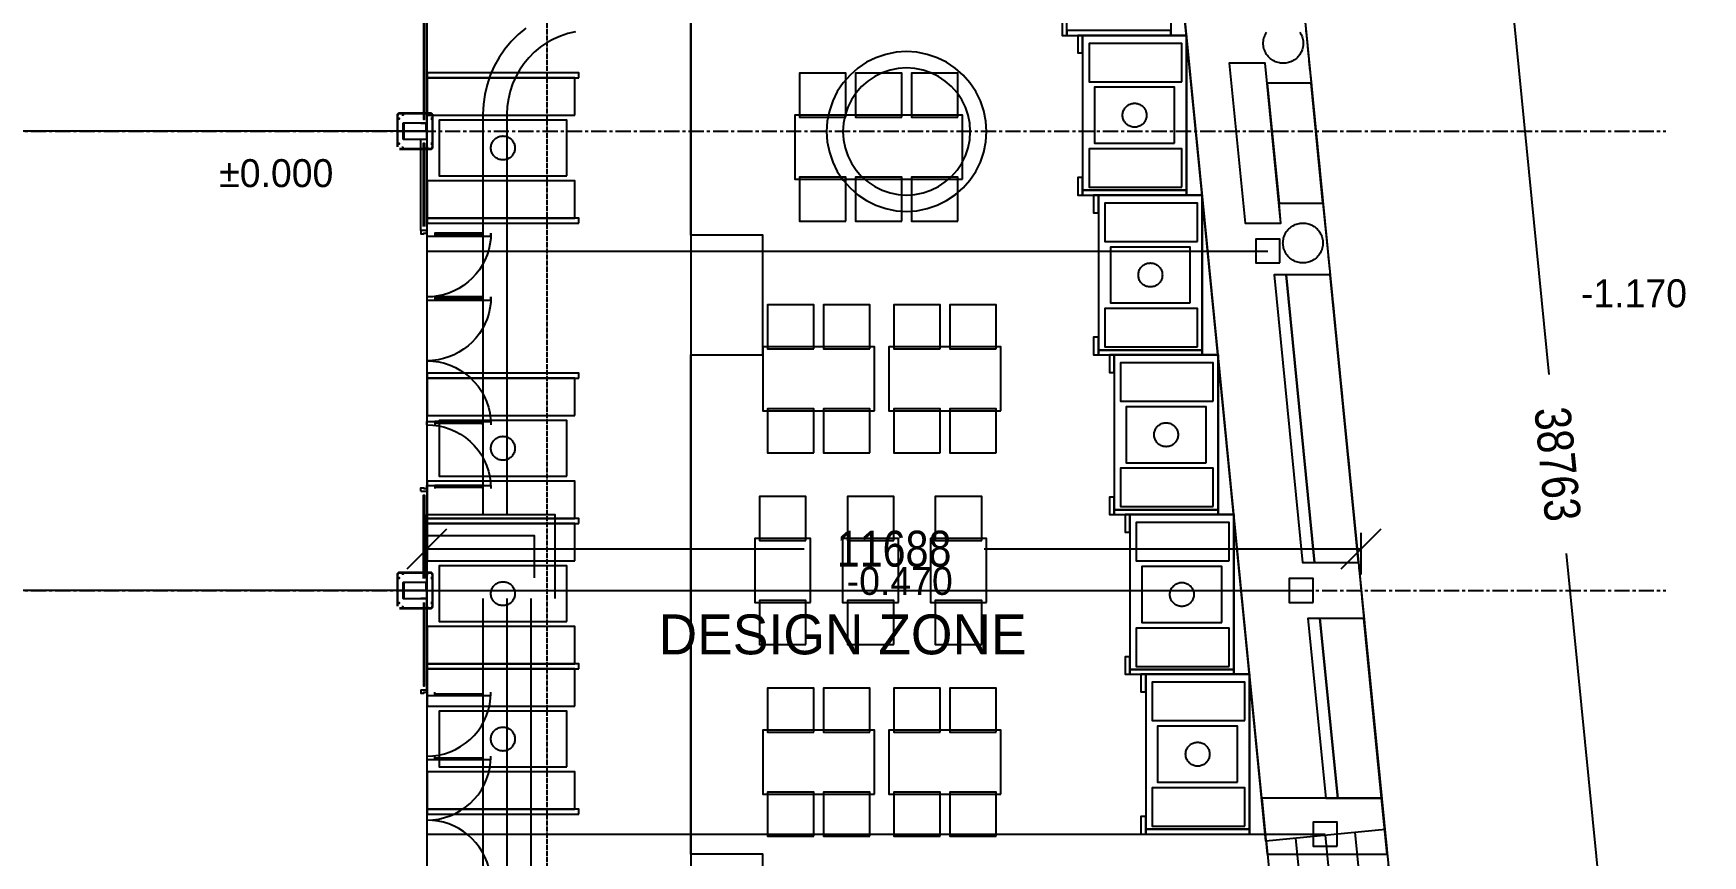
# Model space of a CAD drawing. Header units: millimetres. Extents: x -74219 to 26724, y -11313 to 45223.
# Drawn here: x -4925 to 15960, y 18030 to 28325 of the extents above; entities that cross this region are included whole.
import ezdxf
from ezdxf.enums import TextEntityAlignment as Align

# ---------------------------------------------------------------- set-up
doc = ezdxf.new("R2010")
doc.units = ezdxf.units.MM
for name, pattern in [('CENTER', [5.08, 3.175, -0.635, 0.635, -0.635]), ('DASHDOT', [3.556, 2.54, -0.508, 0, -0.508]), ('DASHED', [1.524, 1.27, -0.254])]:
    doc.linetypes.add(name, pattern=pattern)
for name, color, linetype in [('SMK-ABOVE', 5, 'DASHED'), ('SMK-BLDG', 7, 'CONTINUOUS'), ('SMK-DIMS', 7, 'CONTINUOUS'), ('SMK-DOOR', 7, 'CONTINUOUS'), ('SMK-EXIST', 30, 'CONTINUOUS'), ('SMK-GLAZ', 5, 'CONTINUOUS'), ('SMK-GRID', 8, 'CENTER'), ('SMK-LEVEL', 7, 'CONTINUOUS'), ('SMK-LOT', 1, 'DASHDOT'), ('SMK-R12-FURN', 7, 'Continuous'), ('SMK-R12-PLANT', 3, 'Continuous'), ('SMK-R12-ROOF', 34, 'Continuous'), ('SMK-R12-STEPS', 8, 'Continuous'), ('SMK-R12-STREET', 6, 'Continuous'), ('SMK-STEPS', 30, 'CONTINUOUS'), ('SMK-TEXT', 7, 'CONTINUOUS'), ('SMK-ZONE', 3, 'CONTINUOUS')]:
    doc.layers.add(name, color=color, linetype=linetype)
doc.styles.add('OpenSansCondensed-Light', font='OpenSansCondensed-Light.ttf')
doc.dimstyles.new('SMK200', dxfattribs={"dimtxt": 450, "dimasz": 300, "dimexe": 200, "dimexo": 200, "dimgap": 100, "dimtad": 1, "dimdec": 0, "dimtsz": 250, "dimcen": 2.5, "dimazin": 3, "dimtfac": 1, "dimtmove": 0, "dimatfit": 3})

# ---------------------------------------------------------------- blocks, each defined once
blk = doc.blocks.new('_OBLIQUE')
at = {"color": 0, "linetype": 'BYBLOCK'}
blk.add_line((-0.5, -0.5), (0.5, 0.5), dxfattribs=at)
blk = doc.blocks.new('*D4')
for p, q in [((-200, 21350), (-10800, 21350)), ((-10600, 19375), (-10600, 21350)), ((-10600, 15600), (-10600, 17575)), ((-200, 15600), (-10800, 15600))]:
    blk.add_line(p, q)
at = {"layer": 'Defpoints'}
for p in [(0, 21350), (-10600, 15600), (0, 15600)]:
    blk.add_point(p, dxfattribs=at)
at = {"layer": 'SMK-DIMS', "xscale": 500, "yscale": 500, "rotation": 90}
for p in [(-10600, 21350), (-10600, 15600)]:
    blk.add_blockref('_OBLIQUE', p, dxfattribs=at)
at = {"layer": 'SMK-DIMS', "insert": (-10600, 18475), "char_height": 450, "attachment_point": 5, "rotation": 90, "style": 'OpenSansCondensed-Light'}
blk.add_mtext('5750', dxfattribs=at)
blk = doc.blocks.new('*D5')
for p, q in [((-200, 27100), (-10800, 27100)), ((-10600, 25125), (-10600, 27100)), ((-10600, 21350), (-10600, 23325)), ((-200, 21350), (-10800, 21350))]:
    blk.add_line(p, q)
at = {"layer": 'Defpoints'}
for p in [(0, 27100), (-10600, 21350), (0, 21350)]:
    blk.add_point(p, dxfattribs=at)
at = {"layer": 'SMK-DIMS', "xscale": 500, "yscale": 500, "rotation": 90}
for p in [(-10600, 27100), (-10600, 21350)]:
    blk.add_blockref('_OBLIQUE', p, dxfattribs=at)
at = {"layer": 'SMK-DIMS', "insert": (-10600, 24225), "char_height": 450, "attachment_point": 5, "rotation": 90, "style": 'OpenSansCondensed-Light'}
blk.add_mtext('5750', dxfattribs=at)
blk = doc.blocks.new('*D6')
for p, q in [((-200, 32100), (-10800, 32100)), ((-10600, 30500), (-10600, 32100)), ((-10600, 27100), (-10600, 28700)), ((-200, 27100), (-10800, 27100))]:
    blk.add_line(p, q)
at = {"layer": 'Defpoints'}
for p in [(0, 32100), (-10600, 27100), (0, 27100)]:
    blk.add_point(p, dxfattribs=at)
at = {"layer": 'SMK-DIMS', "xscale": 500, "yscale": 500, "rotation": 90}
for p in [(-10600, 32100), (-10600, 27100)]:
    blk.add_blockref('_OBLIQUE', p, dxfattribs=at)
at = {"layer": 'SMK-DIMS', "insert": (-10600, 29600), "char_height": 450, "attachment_point": 5, "rotation": 90, "style": 'OpenSansCondensed-Light'}
blk.add_mtext('5000', dxfattribs=at)
blk = doc.blocks.new('*D9')
for p, q in [((-200, 42340.2), (-12100, 42340.2)), ((-11900, 22295.1), (-11900, 42340.2)), ((-11900, 0), (-11900, 20045.1)), ((-200, 0), (-12100, 0))]:
    blk.add_line(p, q)
at = {"layer": 'Defpoints'}
for p in [(0, 42340.2), (-11900, 0), (0, 0)]:
    blk.add_point(p, dxfattribs=at)
at = {"layer": 'SMK-DIMS', "xscale": 500, "yscale": 500, "rotation": 90}
for p in [(-11900, 42340.2), (-11900, 0)]:
    blk.add_blockref('_OBLIQUE', p, dxfattribs=at)
at = {"layer": 'SMK-DIMS', "insert": (-11900, 21170.1), "char_height": 450, "attachment_point": 5, "rotation": 90, "style": 'OpenSansCondensed-Light'}
blk.add_mtext('42340', dxfattribs=at)
blk = doc.blocks.new('*D11')
for p, q in [((0, 21550), (0, 22070)), ((11688, 21550), (11688, 22070)), ((0, 21870), (4719, 21870)), ((6969, 21870), (11688, 21870))]:
    blk.add_line(p, q)
at = {"layer": 'Defpoints'}
for p in [(0, 21870), (0, 21350), (11688, 21350)]:
    blk.add_point(p, dxfattribs=at)
at = {"layer": 'SMK-DIMS', "xscale": 500, "yscale": 500}
for p in [(0, 21870), (11688, 21870)]:
    blk.add_blockref('_OBLIQUE', p, dxfattribs=at)
at = {"layer": 'SMK-DIMS', "insert": (5844, 21870), "char_height": 450, "attachment_point": 5, "style": 'OpenSansCondensed-Light'}
blk.add_mtext('11688', dxfattribs=at)
blk = doc.blocks.new('*D14')
for p, q in [((9855, 41985), (12443, 42240)), ((12244, 42220), (14035, 24052)), ((14255, 21813), (16046, 3644)), ((13658, 3409), (16245, 3664))]:
    blk.add_line(p, q)
at = {"layer": 'Defpoints'}
for p in [(12244, 42220), (9656, 41965), (13459, 3389)]:
    blk.add_point(p, dxfattribs=at)
at = {"layer": 'SMK-DIMS', "xscale": 500, "yscale": 500, "rotation": -84.37057896927848}
for p in [(12244, 42220), (16046, 3644)]:
    blk.add_blockref('_OBLIQUE', p, dxfattribs=at)
at = {"layer": 'SMK-DIMS', "insert": (14145, 22932), "char_height": 450, "attachment_point": 5, "rotation": 275.6294, "style": 'OpenSansCondensed-Light'}
blk.add_mtext('38763', dxfattribs=at)

msp = doc.modelspace()

# ---------------------------------------------------------------- linework, layer by layer
at = {"layer": 'SMK-ABOVE', "ltscale": 50}
msp.add_lwpolyline([(1501.6, 5300.3), (1501.6, 30800.3), (1497, 30904.9), (1483.4, 31008.7), (1460.7, 31110.9), (1429.2, 31210.7), (1389.2, 31307.4), (1340.8, 31400.3), (1284.6, 31488.6), (1220.8, 31571.6), (1150.1, 31648.8), (1072.9, 31719.5), (989.9, 31783.3), (901.6, 31839.5), (808.7, 31887.9), (712, 31927.9), (612.2, 31959.4), (510, 31982.1), (406.2, 31995.7), (301.6, 32000.3), (-0.4, 32000.3)], dxfattribs=at)
at = {"layer": 'SMK-BLDG'}
for points in [[(-75.4, 27200), (-0.4, 27200), (-0.4, 32000), (-75.4, 32000)], [(-0.4, 32000), (-0.4, 4100)], [(-300.4, 26999.8), (-0.4, 26999.8), (-0.4, 27199.8), (-300.4, 27199.8)], [(-0.4, 25855), (-75.4, 25855), (-75.4, 26999.8), (-0.4, 26999.8)], [(-75.4, 22595), (-0.4, 22595), (-0.4, 21449.8), (-75.4, 21449.8)], [(-300.4, 21249.8), (-0.4, 21249.8), (-0.4, 21449.8), (-300.4, 21449.8)], [(-75.4, 20105), (-0.4, 20105), (-0.4, 21249.8), (-75.4, 21249.8)]]:
    msp.add_lwpolyline(points, dxfattribs=at)
at = {"layer": 'SMK-DOOR'}
for points in [[(-75.4, 25855), (-75.4, 25815), (-40.4, 25815), (-40.4, 25825), (-0.4, 25825), (-0.4, 25855)], [(-0.4, 25825), (-0.4, 25785), (799.6, 25785), (799.6, 25825)], [(799.6, 25825), (796.5, 25755.3), (787.4, 25686.1), (772.3, 25618), (751.3, 25551.4), (724.6, 25486.9), (692.4, 25425), (654.9, 25366.2), (612.4, 25310.8), (565.3, 25259.3), (513.8, 25212.2), (458.4, 25169.7), (399.6, 25132.2), (337.7, 25100), (273.2, 25073.3), (206.6, 25052.3), (138.5, 25037.2), (69.3, 25028.1), (-0.4, 25025)], [(699.6, 25785), (699.6, 25825), (99.6, 25825), (99.6, 25785)], [(99.6, 25805), (699.6, 25805)], [(-0.4, 25025), (-0.4, 24985), (799.6, 24985), (799.6, 25025)], [(799.6, 25025), (796.5, 24955.3), (787.4, 24886.1), (772.3, 24818), (751.3, 24751.4), (724.6, 24686.9), (692.4, 24625), (654.9, 24566.2), (612.4, 24510.8), (565.3, 24459.3), (513.8, 24412.2), (458.4, 24369.7), (399.6, 24332.2), (337.7, 24300), (273.2, 24273.3), (206.6, 24252.3), (138.5, 24237.2), (69.3, 24228.1), (-0.4, 24225)], [(699.6, 24985), (699.6, 25025), (99.6, 25025), (99.6, 24985)], [(99.6, 25005), (699.6, 25005)], [(-0.4, 24225), (73.4, 24221.6), (146.6, 24211.4), (218.5, 24194.5), (288.6, 24171), (356.2, 24141.2), (420.7, 24105.2), (481.7, 24063.4), (538.5, 24016.2), (590.8, 23964), (638, 23907.1), (679.8, 23846.2), (715.7, 23781.6), (745.6, 23714), (769, 23644), (786, 23572), (796.2, 23498.8), (799.6, 23425)], [(-0.4, 23425), (-0.4, 23465), (799.6, 23465), (799.6, 23425)], [(-0.4, 23425), (73.4, 23421.6), (146.6, 23411.4), (218.5, 23394.5), (288.6, 23371), (356.2, 23341.2), (420.7, 23305.2), (481.7, 23263.4), (538.5, 23216.2), (590.8, 23164), (638, 23107.1), (679.8, 23046.2), (715.7, 22981.6), (745.6, 22914), (769, 22844), (786, 22772), (796.2, 22698.8), (799.6, 22625)], [(699.6, 23425), (699.6, 23465), (99.6, 23465), (99.6, 23425)], [(99.6, 23445), (699.6, 23445)], [(-75.4, 22595), (-75.4, 22635), (-40.4, 22635), (-40.4, 22625), (-0.4, 22625), (-0.4, 22595)], [(-0.4, 22625), (-0.4, 22665), (799.6, 22665), (799.6, 22625)], [(699.6, 22625), (699.6, 22665), (99.6, 22665), (99.6, 22625)], [(99.6, 22645), (699.6, 22645)], [(-75.4, 20105), (-75.4, 20065), (-40.4, 20065), (-40.4, 20075), (-0.4, 20075), (-0.4, 20105)], [(-0.4, 20075), (-0.4, 20035), (799.6, 20035), (799.6, 20075)], [(-0.4, 19275), (73.4, 19278.4), (146.6, 19288.6), (218.5, 19305.6), (288.6, 19329), (356.2, 19358.9), (420.7, 19394.9), (481.7, 19436.6), (538.5, 19483.8), (590.8, 19536.1), (638, 19592.9), (679.8, 19653.9), (715.7, 19718.4), (745.6, 19786), (769, 19856.1), (786, 19928), (796.2, 20001.2), (799.6, 20075)], [(699.6, 20075), (699.6, 20035), (99.6, 20035), (99.6, 20075)], [(99.6, 20055), (699.6, 20055)], [(-0.4, 19275), (-0.4, 19235), (799.6, 19235), (799.6, 19275)], [(-0.4, 18475), (73.4, 18478.4), (146.6, 18488.6), (218.5, 18505.6), (288.6, 18529), (356.2, 18558.9), (420.7, 18594.9), (481.7, 18636.6), (538.5, 18683.8), (590.8, 18736.1), (638, 18792.9), (679.8, 18853.9), (715.7, 18918.4), (745.6, 18986), (769, 19056.1), (786, 19128), (796.2, 19201.2), (799.6, 19275)], [(699.6, 19275), (699.6, 19235), (99.6, 19235), (99.6, 19275)], [(99.6, 19255), (699.6, 19255)], [(799.6, 17675), (796.5, 17744.7), (787.4, 17813.9), (772.3, 17882.1), (751.3, 17948.6), (724.6, 18013.1), (692.4, 18075), (654.9, 18133.9), (612.4, 18189.3), (565.3, 18240.7), (513.8, 18287.9), (458.4, 18330.3), (399.6, 18367.8), (337.7, 18400.1), (273.2, 18426.8), (206.6, 18447.8), (138.5, 18462.9), (69.3, 18472), (-0.4, 18475)]]:
    msp.add_lwpolyline(points, dxfattribs=at)
at = {"layer": 'SMK-EXIST'}
for points in [[(11991.6, 18357.5), (10494.1, 18209.8), (8708.1, 36317.6), (8685, 36527.8), (10199.9, 36470.3)], [(1236, 28389.8), (1140.1, 28310.2), (1051.9, 28222), (972.3, 28126.1), (901.8, 28023.2), (841.1, 27914.3), (790.8, 27800.2), (751.1, 27682), (722.6, 27560.6), (705.3, 27437.1), (699.6, 27312.5), (699.6, 22299.8)], [(1856.7, 28344.6), (1762.2, 28322.4), (1670.3, 28291.6), (1581.6, 28252.4), (1496.8, 28205.2), (1416.8, 28150.4), (1342.2, 28088.5), (1273.6, 28019.9), (1211.7, 27945.3), (1156.9, 27865.3), (1109.7, 27780.5), (1070.5, 27691.8), (1039.7, 27599.9), (1017.5, 27505.5), (1004.1, 27409.4), (999.6, 27312.5), (999.6, 22299.8)], [(-0.4, 21249.8), (-0.4, 22299.8), (1599.6, 22299.8), (1599.6, 21249.8)], [(-0.4, 21509.8), (-0.4, 22039.8), (1339.6, 22039.8), (1339.6, 21509.8)]]:
    msp.add_lwpolyline(points, dxfattribs=at)
for points in [[(6999.8, 27096.4), (6991.3, 27226.9), (6965.8, 27355.2), (6923.7, 27479.1), (6865.9, 27596.4), (6793.2, 27705.2), (6706.9, 27803.5), (6608.6, 27889.7), (6499.8, 27962.4), (6382.5, 28020.3), (6258.7, 28062.3), (6130.4, 28087.8), (5999.8, 28096.4), (5869.3, 28087.8), (5741, 28062.3), (5617.2, 28020.3), (5499.8, 27962.4), (5391.1, 27889.7), (5292.7, 27803.5), (5206.5, 27705.2), (5133.8, 27596.4), (5076, 27479.1), (5033.9, 27355.2), (5008.4, 27226.9), (4999.8, 27096.4), (5008.4, 26965.9), (5033.9, 26837.6), (5076, 26713.7), (5133.8, 26596.4), (5206.5, 26487.6), (5292.7, 26389.3), (5391.1, 26303), (5499.8, 26230.4), (5617.2, 26172.5), (5741, 26130.5), (5869.3, 26105), (5999.8, 26096.4), (6130.4, 26105), (6258.7, 26130.5), (6382.5, 26172.5), (6499.8, 26230.4), (6608.6, 26303), (6706.9, 26389.3), (6793.2, 26487.6), (6865.9, 26596.4), (6923.7, 26713.7), (6965.8, 26837.6), (6991.3, 26965.9)], [(6796.6, 27096.4), (6789.8, 27200.4), (6769.5, 27302.6), (6736, 27401.3), (6689.9, 27494.8), (6632, 27581.4), (6563.2, 27659.8), (6484.9, 27728.5), (6398.2, 27786.4), (6304.7, 27832.5), (6206.1, 27866), (6103.8, 27886.4), (5999.8, 27893.2), (5895.8, 27886.4), (5793.6, 27866), (5694.9, 27832.5), (5601.4, 27786.4), (5514.8, 27728.5), (5436.4, 27659.8), (5367.7, 27581.4), (5309.8, 27494.8), (5263.7, 27401.3), (5230.2, 27302.6), (5209.9, 27200.4), (5203.1, 27096.4), (5209.9, 26992.4), (5230.2, 26890.2), (5263.7, 26791.5), (5309.8, 26698), (5367.7, 26611.3), (5436.4, 26533), (5514.8, 26464.3), (5601.4, 26406.4), (5694.9, 26360.3), (5793.6, 26326.8), (5895.8, 26306.4), (5999.8, 26299.6), (6103.8, 26306.4), (6206.1, 26326.8), (6304.7, 26360.3), (6398.2, 26406.4), (6484.9, 26464.3), (6563.2, 26533), (6632, 26611.3), (6689.9, 26698), (6736, 26791.5), (6769.5, 26890.2), (6789.8, 26992.4)]]:
    msp.add_lwpolyline(points, close=True, dxfattribs=at)
at = {"layer": 'SMK-GLAZ'}
for points in [[(-42.9, 28662.5), (-42.9, 27250), (-32.9, 27250), (-32.9, 28662.5)], [(-345.4, 26874.8), (44.6, 26874.8), (47.2, 26874.9), (49.8, 26875.3), (52.4, 26875.8), (54.8, 26876.6), (57.3, 26877.6), (59.6, 26878.8), (61.8, 26880.2), (63.9, 26881.8), (65.8, 26883.6), (67.6, 26885.5), (69.2, 26887.6), (70.6, 26889.8), (71.8, 26892.1), (72.8, 26894.5), (73.6, 26897), (74.1, 26899.6), (74.5, 26902.2), (74.6, 26904.8), (74.6, 27294.8), (74.5, 27297.4), (74.1, 27300), (73.6, 27302.6), (72.8, 27305.1), (71.8, 27307.5), (70.6, 27309.8), (69.2, 27312), (67.6, 27314.1), (65.8, 27316), (63.9, 27317.8), (61.8, 27319.4), (59.6, 27320.8), (57.3, 27322), (54.8, 27323), (52.4, 27323.8), (49.8, 27324.3), (47.2, 27324.7), (44.6, 27324.8), (-345.4, 27324.8), (-348, 27324.7), (-350.6, 27324.3), (-353.2, 27323.8), (-355.7, 27323), (-358.1, 27322), (-360.4, 27320.8), (-362.6, 27319.4), (-364.7, 27317.8), (-366.6, 27316), (-368.4, 27314.1), (-370, 27312), (-371.4, 27309.8), (-372.6, 27307.5), (-373.6, 27305.1), (-374.4, 27302.6), (-375, 27300), (-375.3, 27297.4), (-375.4, 27294.8), (-375.4, 26904.8)], [(-345.4, 26882.8), (44.6, 26882.8), (46.5, 26882.9), (48.4, 26883.1), (50.3, 26883.6), (52.1, 26884.1), (53.9, 26884.9), (55.6, 26885.8), (57.2, 26886.8), (58.7, 26888), (60.1, 26889.2), (61.4, 26890.7), (62.6, 26892.2), (63.6, 26893.8), (64.5, 26895.5), (65.3, 26897.3), (65.8, 26899.1), (66.3, 26901), (66.5, 26902.9), (66.6, 26904.8), (66.6, 27294.8), (66.5, 27296.7), (66.3, 27298.6), (65.8, 27300.5), (65.3, 27302.3), (64.5, 27304.1), (63.6, 27305.8), (62.6, 27307.4), (61.4, 27308.9), (60.1, 27310.4), (58.7, 27311.7), (57.2, 27312.8), (55.6, 27313.9), (53.9, 27314.7), (52.1, 27315.5), (50.3, 27316.1), (48.4, 27316.5), (46.5, 27316.7), (44.6, 27316.8), (-345.4, 27316.8), (-347.3, 27316.7), (-349.2, 27316.5), (-351.1, 27316.1), (-352.9, 27315.5), (-354.7, 27314.7), (-356.4, 27313.9), (-358, 27312.8), (-359.6, 27311.7), (-361, 27310.4), (-362.3, 27308.9), (-363.4, 27307.4), (-364.5, 27305.8), (-365.4, 27304.1), (-366.1, 27302.3), (-366.7, 27300.5), (-367.1, 27298.6), (-367.3, 27296.7), (-367.4, 27294.8), (-367.4, 26904.8)], [(-364.4, 27263.9), (-350.4, 27263.9), (-350.4, 27249.9), (-364.4, 27249.9)], [(-314.4, 27316.8), (-300.4, 27316.8), (-300.4, 27302.8), (-314.4, 27302.8)], [(-9.4, 27096.8), (-291.4, 27096.8), (-291.4, 26999.8), (-300.4, 26999.8), (-300.4, 27199.8), (-291.4, 27199.8), (-291.4, 27102.8), (-9.4, 27102.8), (-9.4, 27199.8), (-0.4, 27199.8), (-0.4, 26999.8), (-9.4, 26999.8)], [(-250.4, 27316.8), (-250.4, 27324.8)], [(-250.4, 27316.8), (-250.4, 27324.8)], [(-247.4, 27316.8), (-247.4, 27324.8)], [(-247.4, 27316.8), (-247.4, 27324.8)], [(-53.4, 27316.8), (-53.4, 27324.8)], [(-53.4, 27316.8), (-53.4, 27324.8)], [(-50.4, 27316.8), (-50.4, 27324.8)], [(-50.4, 27316.8), (-50.4, 27324.8)], [(13.6, 27316.8), (-0.4, 27316.8), (-0.4, 27302.8), (13.6, 27302.8)], [(49.6, 27263.9), (63.6, 27263.9), (63.6, 27249.9), (49.6, 27249.9)], [(66.6, 27199.8), (74.6, 27199.8)], [(66.6, 27196.8), (74.6, 27196.8)], [(-364.4, 26949.8), (-350.4, 26949.8), (-350.4, 26935.8), (-364.4, 26935.8)], [(-42.9, 25905), (-42.9, 26950), (-32.9, 26950), (-32.9, 25905)], [(49.6, 26949.8), (63.6, 26949.8), (63.6, 26935.8), (49.6, 26935.8)], [(66.6, 27002.8), (74.6, 27002.8)], [(66.6, 26999.8), (74.6, 26999.8)], [(-314.4, 26882.9), (-300.4, 26882.9), (-300.4, 26896.9), (-314.4, 26896.9)], [(-250.4, 26882.8), (-250.4, 26874.8)], [(-250.4, 26882.8), (-250.4, 26874.8)], [(-247.4, 26882.8), (-247.4, 26874.8)], [(-247.4, 26882.8), (-247.4, 26874.8)], [(-53.4, 26882.8), (-53.4, 26874.8)], [(-53.4, 26882.8), (-53.4, 26874.8)], [(-50.4, 26882.8), (-50.4, 26874.8)], [(-50.4, 26882.8), (-50.4, 26874.8)], [(13.6, 26882.9), (-0.4, 26882.9), (-0.4, 26896.9), (13.6, 26896.9)], [(-42.9, 21500), (-42.9, 22545), (-32.9, 22545), (-32.9, 21500)], [(-345.4, 21124.8), (44.6, 21124.8), (47.2, 21124.9), (49.8, 21125.3), (52.4, 21125.8), (54.8, 21126.6), (57.3, 21127.6), (59.6, 21128.8), (61.8, 21130.2), (63.9, 21131.8), (65.8, 21133.6), (67.6, 21135.5), (69.2, 21137.6), (70.6, 21139.8), (71.8, 21142.1), (72.8, 21144.5), (73.6, 21147), (74.1, 21149.6), (74.5, 21152.2), (74.6, 21154.8), (74.6, 21544.8), (74.5, 21547.4), (74.1, 21550), (73.6, 21552.6), (72.8, 21555.1), (71.8, 21557.5), (70.6, 21559.8), (69.2, 21562), (67.6, 21564.1), (65.8, 21566), (63.9, 21567.8), (61.8, 21569.4), (59.6, 21570.8), (57.3, 21572), (54.8, 21573), (52.4, 21573.8), (49.8, 21574.3), (47.2, 21574.7), (44.6, 21574.8), (-345.4, 21574.8), (-348, 21574.7), (-350.6, 21574.3), (-353.2, 21573.8), (-355.7, 21573), (-358.1, 21572), (-360.4, 21570.8), (-362.6, 21569.4), (-364.7, 21567.8), (-366.6, 21566), (-368.4, 21564.1), (-370, 21562), (-371.4, 21559.8), (-372.6, 21557.5), (-373.6, 21555.1), (-374.4, 21552.6), (-375, 21550), (-375.3, 21547.4), (-375.4, 21544.8), (-375.4, 21154.8)], [(-345.4, 21132.8), (44.6, 21132.8), (46.5, 21132.9), (48.4, 21133.1), (50.3, 21133.6), (52.1, 21134.1), (53.9, 21134.9), (55.6, 21135.8), (57.2, 21136.8), (58.7, 21138), (60.1, 21139.2), (61.4, 21140.7), (62.6, 21142.2), (63.6, 21143.8), (64.5, 21145.5), (65.3, 21147.3), (65.8, 21149.1), (66.3, 21151), (66.5, 21152.9), (66.6, 21154.8), (66.6, 21544.8), (66.5, 21546.7), (66.3, 21548.6), (65.8, 21550.5), (65.3, 21552.3), (64.5, 21554.1), (63.6, 21555.8), (62.6, 21557.4), (61.4, 21558.9), (60.1, 21560.4), (58.7, 21561.7), (57.2, 21562.8), (55.6, 21563.9), (53.9, 21564.7), (52.1, 21565.5), (50.3, 21566.1), (48.4, 21566.5), (46.5, 21566.7), (44.6, 21566.8), (-345.4, 21566.8), (-347.3, 21566.7), (-349.2, 21566.5), (-351.1, 21566.1), (-352.9, 21565.5), (-354.7, 21564.7), (-356.4, 21563.9), (-358, 21562.8), (-359.6, 21561.7), (-361, 21560.4), (-362.3, 21558.9), (-363.4, 21557.4), (-364.5, 21555.8), (-365.4, 21554.1), (-366.1, 21552.3), (-366.7, 21550.5), (-367.1, 21548.6), (-367.3, 21546.7), (-367.4, 21544.8), (-367.4, 21154.8)], [(-364.4, 21513.9), (-350.4, 21513.9), (-350.4, 21499.9), (-364.4, 21499.9)], [(-314.4, 21566.8), (-300.4, 21566.8), (-300.4, 21552.8), (-314.4, 21552.8)], [(-250.4, 21566.8), (-250.4, 21574.8)], [(-250.4, 21566.8), (-250.4, 21574.8)], [(-247.4, 21566.8), (-247.4, 21574.8)], [(-247.4, 21566.8), (-247.4, 21574.8)], [(-53.4, 21566.8), (-53.4, 21574.8)], [(-53.4, 21566.8), (-53.4, 21574.8)], [(-50.4, 21566.8), (-50.4, 21574.8)], [(-50.4, 21566.8), (-50.4, 21574.8)], [(13.6, 21566.8), (-0.4, 21566.8), (-0.4, 21552.8), (13.6, 21552.8)], [(49.6, 21513.9), (63.6, 21513.9), (63.6, 21499.9), (49.6, 21499.9)], [(-9.4, 21346.8), (-291.4, 21346.8), (-291.4, 21249.8), (-300.4, 21249.8), (-300.4, 21449.8), (-291.4, 21449.8), (-291.4, 21352.8), (-9.4, 21352.8), (-9.4, 21449.8), (-0.4, 21449.8), (-0.4, 21249.8), (-9.4, 21249.8)], [(66.6, 21449.8), (74.6, 21449.8)], [(66.6, 21446.8), (74.6, 21446.8)], [(-364.4, 21199.8), (-350.4, 21199.8), (-350.4, 21185.8), (-364.4, 21185.8)], [(-314.4, 21132.9), (-300.4, 21132.9), (-300.4, 21146.9), (-314.4, 21146.9)], [(-250.4, 21132.8), (-250.4, 21124.8)], [(-250.4, 21132.8), (-250.4, 21124.8)], [(-247.4, 21132.8), (-247.4, 21124.8)], [(-247.4, 21132.8), (-247.4, 21124.8)], [(-53.4, 21132.8), (-53.4, 21124.8)], [(-53.4, 21132.8), (-53.4, 21124.8)], [(-50.4, 21132.8), (-50.4, 21124.8)], [(-50.4, 21132.8), (-50.4, 21124.8)], [(-42.9, 21200), (-42.9, 20155), (-32.9, 20155), (-32.9, 21200)], [(13.6, 21132.9), (-0.4, 21132.9), (-0.4, 21146.9), (13.6, 21146.9)], [(49.6, 21199.8), (63.6, 21199.8), (63.6, 21185.8), (49.6, 21185.8)], [(66.6, 21252.8), (74.6, 21252.8)], [(66.6, 21249.8), (74.6, 21249.8)]]:
    msp.add_lwpolyline(points, dxfattribs=at)
at = {"layer": 'SMK-GRID', "ltscale": 60}
for p, q in [((0, -5600), (0, 44200)), ((-14100, 27100), (15500, 27100)), ((-14100, 21350), (15500, 21350))]:
    msp.add_line(p, q, dxfattribs=at)
at = {"layer": 'SMK-LOT', "ltscale": 50}
msp.add_lwpolyline([(-74219, 45222.9), (9656.2, 41965.1), (14057.3, -2684.6), (118.1, -6151.6), (-2408.5, -1837), (-5432.8, -1692.1), (-9138.8, -3360.4)], dxfattribs=at)
at = {"layer": 'SMK-R12-FURN'}
for points in [[(9306, 28300), (9503.2, 28300), (9306, 30300), (9306, 30300)], [(8006, 28300), (8006, 28520), (7946, 28520), (7946, 28300)], [(9306, 28300), (9306, 28360), (8006, 28360), (8006, 28300)], [(8203.2, 28080), (8203.2, 28300), (8143.2, 28300), (8143.2, 28080)], [(9503.2, 26360), (9503.2, 28300), (8203.2, 28300), (8203.2, 26360)], [(9443.2, 27720), (9443.2, 28200), (8283.2, 28200), (8283.2, 27720)], [(9503.2, 26300), (9700.3, 26300), (9503.2, 28300), (9503.2, 28300)], [(1900, 27770), (1900, 27830), (0, 27830), (0, 27770)], [(5240, 27275), (5240, 27825), (4660, 27825), (4660, 27275)], [(5940, 27275), (5940, 27825), (5360, 27825), (5360, 27275)], [(6640, 27275), (6640, 27825), (6060, 27825), (6060, 27275)], [(1850, 27300), (1850, 27770), (0, 27770), (0, 27300)], [(9353.2, 26950), (9353.2, 27650), (8353.2, 27650), (8353.2, 26950)], [(9003.2, 27300), (9002.7, 27288.2), (9001.3, 27276.5), (8999, 27265), (8995.8, 27253.6), (8991.7, 27242.6), (8986.8, 27231.9), (8981.1, 27221.6), (8974.5, 27211.8), (8967.2, 27202.6), (8959.2, 27193.9), (8950.6, 27185.9), (8941.3, 27178.6), (8931.5, 27172.1), (8921.3, 27166.3), (8910.6, 27161.4), (8899.5, 27157.3), (8888.2, 27154.1), (8876.6, 27151.8), (8864.9, 27150.5), (8853.2, 27150), (8841.4, 27150.5), (8829.7, 27151.8), (8818.1, 27154.1), (8806.8, 27157.3), (8795.8, 27161.4), (8785.1, 27166.3), (8774.8, 27172.1), (8765, 27178.6), (8755.7, 27185.9), (8747.1, 27193.9), (8739.1, 27202.6), (8731.8, 27211.8), (8725.3, 27221.6), (8719.5, 27231.9), (8714.6, 27242.6), (8710.5, 27253.6), (8707.3, 27265), (8705, 27276.5), (8703.6, 27288.2), (8703.2, 27300), (8703.6, 27311.8), (8705, 27323.5), (8707.3, 27335), (8710.5, 27346.4), (8714.6, 27357.4), (8719.5, 27368.1), (8725.3, 27378.4), (8731.8, 27388.2), (8739.1, 27397.4), (8747.1, 27406.1), (8755.7, 27414.1), (8765, 27421.4), (8774.8, 27427.9), (8785.1, 27433.7), (8795.8, 27438.6), (8806.8, 27442.7), (8818.1, 27445.9), (8829.7, 27448.2), (8841.4, 27449.5), (8853.2, 27450), (8864.9, 27449.5), (8876.6, 27448.2), (8888.2, 27445.9), (8899.5, 27442.7), (8910.6, 27438.6), (8921.3, 27433.7), (8931.5, 27427.9), (8941.3, 27421.4), (8950.6, 27414.1), (8959.2, 27406.1), (8967.2, 27397.4), (8974.5, 27388.2), (8981.1, 27378.4), (8986.8, 27368.1), (8991.7, 27357.4), (8995.8, 27346.4), (8999, 27335), (9001.3, 27323.5), (9002.7, 27311.8)], [(1750, 26540), (1750, 27240), (150, 27240), (150, 26540)], [(6700, 26500), (6700, 27300), (4600, 27300), (4600, 26500)], [(1100, 26890), (1099.5, 26878.2), (1098.2, 26866.5), (1095.9, 26855), (1092.7, 26843.6), (1088.6, 26832.6), (1083.7, 26821.9), (1077.9, 26811.6), (1071.4, 26801.8), (1064.1, 26792.6), (1056.1, 26783.9), (1047.4, 26775.9), (1038.2, 26768.6), (1028.4, 26762.1), (1018.1, 26756.3), (1007.4, 26751.4), (996.4, 26747.3), (985, 26744.1), (973.5, 26741.8), (961.8, 26740.5), (950, 26740), (938.2, 26740.5), (926.5, 26741.8), (915, 26744.1), (903.6, 26747.3), (892.6, 26751.4), (881.9, 26756.3), (871.6, 26762.1), (861.8, 26768.6), (852.6, 26775.9), (843.9, 26783.9), (835.9, 26792.6), (828.6, 26801.8), (822.1, 26811.6), (816.3, 26821.9), (811.4, 26832.6), (807.3, 26843.6), (804.1, 26855), (801.8, 26866.5), (800.5, 26878.2), (800, 26890), (800.5, 26901.8), (801.8, 26913.5), (804.1, 26925), (807.3, 26936.4), (811.4, 26947.4), (816.3, 26958.1), (822.1, 26968.4), (828.6, 26978.2), (835.9, 26987.4), (843.9, 26996.1), (852.6, 27004.1), (861.8, 27011.4), (871.6, 27017.9), (881.9, 27023.7), (892.6, 27028.6), (903.6, 27032.7), (915, 27035.9), (926.5, 27038.2), (938.2, 27039.5), (950, 27040), (961.8, 27039.5), (973.5, 27038.2), (985, 27035.9), (996.4, 27032.7), (1007.4, 27028.6), (1018.1, 27023.7), (1028.4, 27017.9), (1038.2, 27011.4), (1047.4, 27004.1), (1056.1, 26996.1), (1064.1, 26987.4), (1071.4, 26978.2), (1077.9, 26968.4), (1083.7, 26958.1), (1088.6, 26947.4), (1092.7, 26936.4), (1095.9, 26925), (1098.2, 26913.5), (1099.5, 26901.8)], [(9443.2, 26400), (9443.2, 26880), (8283.2, 26880), (8283.2, 26400)], [(5240, 25975), (5240, 26525), (4660, 26525), (4660, 25975)], [(5940, 25975), (5940, 26525), (5360, 26525), (5360, 25975)], [(6640, 25975), (6640, 26525), (6060, 26525), (6060, 25975)], [(1850, 26010), (1850, 26480), (0, 26480), (0, 26010)], [(8203.2, 26300), (8203.2, 26520), (8143.2, 26520), (8143.2, 26300)], [(9503.2, 26300), (9503.2, 26360), (8203.2, 26360), (8203.2, 26300)], [(8400.3, 26080), (8400.3, 26300), (8340.3, 26300), (8340.3, 26080)], [(9700.3, 24360), (9700.3, 26300), (8400.3, 26300), (8400.3, 24360)], [(9640.3, 25720), (9640.3, 26200), (8480.3, 26200), (8480.3, 25720)], [(9700.3, 24300), (9897.4, 24300), (9700.3, 26300), (9700.3, 26300)], [(1900, 25950), (1900, 26010), (0, 26010), (0, 25950)], [(9550.3, 24950), (9550.3, 25650), (8550.3, 25650), (8550.3, 24950)], [(9200.3, 25300), (9199.8, 25288.2), (9198.5, 25276.5), (9196.2, 25265), (9193, 25253.6), (9188.9, 25242.6), (9183.9, 25231.9), (9178.2, 25221.6), (9171.7, 25211.8), (9164.4, 25202.6), (9156.4, 25193.9), (9147.7, 25185.9), (9138.5, 25178.6), (9128.7, 25172.1), (9118.4, 25166.3), (9107.7, 25161.4), (9096.7, 25157.3), (9085.3, 25154.1), (9073.8, 25151.8), (9062.1, 25150.5), (9050.3, 25150), (9038.5, 25150.5), (9026.8, 25151.8), (9015.3, 25154.1), (9003.9, 25157.3), (8992.9, 25161.4), (8982.2, 25166.3), (8971.9, 25172.1), (8962.1, 25178.6), (8952.9, 25185.9), (8944.2, 25193.9), (8936.2, 25202.6), (8928.9, 25211.8), (8922.4, 25221.6), (8916.6, 25231.9), (8911.7, 25242.6), (8907.6, 25253.6), (8904.4, 25265), (8902.1, 25276.5), (8900.8, 25288.2), (8900.3, 25300), (8900.8, 25311.8), (8902.1, 25323.5), (8904.4, 25335), (8907.6, 25346.4), (8911.7, 25357.4), (8916.6, 25368.1), (8922.4, 25378.4), (8928.9, 25388.2), (8936.2, 25397.4), (8944.2, 25406.1), (8952.9, 25414.1), (8962.1, 25421.4), (8971.9, 25427.9), (8982.2, 25433.7), (8992.9, 25438.6), (9003.9, 25442.7), (9015.3, 25445.9), (9026.8, 25448.2), (9038.5, 25449.5), (9050.3, 25450), (9062.1, 25449.5), (9073.8, 25448.2), (9085.3, 25445.9), (9096.7, 25442.7), (9107.7, 25438.6), (9118.4, 25433.7), (9128.7, 25427.9), (9138.5, 25421.4), (9147.7, 25414.1), (9156.4, 25406.1), (9164.4, 25397.4), (9171.7, 25388.2), (9178.2, 25378.4), (9183.9, 25368.1), (9188.9, 25357.4), (9193, 25346.4), (9196.2, 25335), (9198.5, 25323.5), (9199.8, 25311.8)], [(4840, 24375), (4840, 24925), (4260, 24925), (4260, 24375)], [(5540, 24375), (5540, 24925), (4960, 24925), (4960, 24375)], [(6420, 24375), (6420, 24925), (5840, 24925), (5840, 24375)], [(7120, 24375), (7120, 24925), (6540, 24925), (6540, 24375)], [(9640.3, 24400), (9640.3, 24880), (8480.3, 24880), (8480.3, 24400)], [(8400.3, 24300), (8400.3, 24520), (8340.3, 24520), (8340.3, 24300)], [(5600, 23600), (5600, 24400), (4200, 24400), (4200, 23600)], [(7180, 23600), (7180, 24400), (5780, 24400), (5780, 23600)], [(9700.3, 24300), (9700.3, 24360), (8400.3, 24360), (8400.3, 24300)], [(8597.4, 24080), (8597.4, 24300), (8537.4, 24300), (8537.4, 24080)], [(9897.4, 22360), (9897.4, 24300), (8597.4, 24300), (8597.4, 22360)], [(9897.4, 22300), (10094.6, 22300), (9897.4, 24300), (9897.4, 24300)], [(1900, 24010), (1900, 24070), (0, 24070), (0, 24010)], [(9837.4, 23720), (9837.4, 24200), (8677.4, 24200), (8677.4, 23720)], [(1850, 23540), (1850, 24010), (0, 24010), (0, 23540)], [(4840, 23075), (4840, 23625), (4260, 23625), (4260, 23075)], [(5540, 23075), (5540, 23625), (4960, 23625), (4960, 23075)], [(6420, 23075), (6420, 23625), (5840, 23625), (5840, 23075)], [(7120, 23075), (7120, 23625), (6540, 23625), (6540, 23075)], [(9747.4, 22950), (9747.4, 23650), (8747.4, 23650), (8747.4, 22950)], [(1750, 22780), (1750, 23480), (150, 23480), (150, 22780)], [(9397.4, 23300), (9397, 23288.2), (9395.6, 23276.5), (9393.3, 23265), (9390.1, 23253.6), (9386, 23242.6), (9381.1, 23231.9), (9375.3, 23221.6), (9368.8, 23211.8), (9361.5, 23202.6), (9353.5, 23193.9), (9344.9, 23185.9), (9335.6, 23178.6), (9325.8, 23172.1), (9315.5, 23166.3), (9304.8, 23161.4), (9293.8, 23157.3), (9282.5, 23154.1), (9270.9, 23151.8), (9259.2, 23150.5), (9247.4, 23150), (9235.7, 23150.5), (9224, 23151.8), (9212.4, 23154.1), (9201.1, 23157.3), (9190, 23161.4), (9179.3, 23166.3), (9169.1, 23172.1), (9159.3, 23178.6), (9150, 23185.9), (9141.4, 23193.9), (9133.4, 23202.6), (9126.1, 23211.8), (9119.5, 23221.6), (9113.8, 23231.9), (9108.9, 23242.6), (9104.8, 23253.6), (9101.6, 23265), (9099.3, 23276.5), (9097.9, 23288.2), (9097.4, 23300), (9097.9, 23311.8), (9099.3, 23323.5), (9101.6, 23335), (9104.8, 23346.4), (9108.9, 23357.4), (9113.8, 23368.1), (9119.5, 23378.4), (9126.1, 23388.2), (9133.4, 23397.4), (9141.4, 23406.1), (9150, 23414.1), (9159.3, 23421.4), (9169.1, 23427.9), (9179.3, 23433.7), (9190, 23438.6), (9201.1, 23442.7), (9212.4, 23445.9), (9224, 23448.2), (9235.7, 23449.5), (9247.4, 23450), (9259.2, 23449.5), (9270.9, 23448.2), (9282.5, 23445.9), (9293.8, 23442.7), (9304.8, 23438.6), (9315.5, 23433.7), (9325.8, 23427.9), (9335.6, 23421.4), (9344.9, 23414.1), (9353.5, 23406.1), (9361.5, 23397.4), (9368.8, 23388.2), (9375.3, 23378.4), (9381.1, 23368.1), (9386, 23357.4), (9390.1, 23346.4), (9393.3, 23335), (9395.6, 23323.5), (9397, 23311.8)], [(1100, 23130), (1099.5, 23118.2), (1098.2, 23106.5), (1095.9, 23095), (1092.7, 23083.6), (1088.6, 23072.6), (1083.7, 23061.9), (1077.9, 23051.6), (1071.4, 23041.8), (1064.1, 23032.6), (1056.1, 23023.9), (1047.4, 23015.9), (1038.2, 23008.6), (1028.4, 23002.1), (1018.1, 22996.3), (1007.4, 22991.4), (996.4, 22987.3), (985, 22984.1), (973.5, 22981.8), (961.8, 22980.5), (950, 22980), (938.2, 22980.5), (926.5, 22981.8), (915, 22984.1), (903.6, 22987.3), (892.6, 22991.4), (881.9, 22996.3), (871.6, 23002.1), (861.8, 23008.6), (852.6, 23015.9), (843.9, 23023.9), (835.9, 23032.6), (828.6, 23041.8), (822.1, 23051.6), (816.3, 23061.9), (811.4, 23072.6), (807.3, 23083.6), (804.1, 23095), (801.8, 23106.5), (800.5, 23118.2), (800, 23130), (800.5, 23141.8), (801.8, 23153.5), (804.1, 23165), (807.3, 23176.4), (811.4, 23187.4), (816.3, 23198.1), (822.1, 23208.4), (828.6, 23218.2), (835.9, 23227.4), (843.9, 23236.1), (852.6, 23244.1), (861.8, 23251.4), (871.6, 23257.9), (881.9, 23263.7), (892.6, 23268.6), (903.6, 23272.7), (915, 23275.9), (926.5, 23278.2), (938.2, 23279.5), (950, 23280), (961.8, 23279.5), (973.5, 23278.2), (985, 23275.9), (996.4, 23272.7), (1007.4, 23268.6), (1018.1, 23263.7), (1028.4, 23257.9), (1038.2, 23251.4), (1047.4, 23244.1), (1056.1, 23236.1), (1064.1, 23227.4), (1071.4, 23218.2), (1077.9, 23208.4), (1083.7, 23198.1), (1088.6, 23187.4), (1092.7, 23176.4), (1095.9, 23165), (1098.2, 23153.5), (1099.5, 23141.8)], [(9837.4, 22400), (9837.4, 22880), (8677.4, 22880), (8677.4, 22400)], [(1850, 22250), (1850, 22720), (0, 22720), (0, 22250)], [(4740, 21975), (4740, 22525), (4160, 22525), (4160, 21975)], [(5840, 21975), (5840, 22525), (5260, 22525), (5260, 21975)], [(6940, 21975), (6940, 22525), (6360, 22525), (6360, 21975)], [(8597.4, 22300), (8597.4, 22520), (8537.4, 22520), (8537.4, 22300)], [(9897.4, 22300), (9897.4, 22360), (8597.4, 22360), (8597.4, 22300)], [(1900, 22190), (1900, 22250), (0, 22250), (0, 22190)], [(1850, 21720), (1850, 22190), (0, 22190), (0, 21720)], [(8794.6, 22080), (8794.6, 22300), (8734.6, 22300), (8734.6, 22080)], [(10094.6, 20360), (10094.6, 22300), (8794.6, 22300), (8794.6, 20360)], [(10034.6, 21720), (10034.6, 22200), (8874.6, 22200), (8874.6, 21720)], [(10094.6, 20300), (10291.7, 20300), (10094.6, 22300), (10094.6, 22300)], [(4800, 21200), (4800, 22000), (4100, 22000), (4100, 21200)], [(5900, 21200), (5900, 22000), (5200, 22000), (5200, 21200)], [(7000, 21200), (7000, 22000), (6300, 22000), (6300, 21200)], [(1750, 20960), (1750, 21660), (150, 21660), (150, 20960)], [(9944.6, 20950), (9944.6, 21650), (8944.6, 21650), (8944.6, 20950)], [(1100, 21310), (1099.5, 21298.2), (1098.2, 21286.5), (1095.9, 21275), (1092.7, 21263.6), (1088.6, 21252.6), (1083.7, 21241.9), (1077.9, 21231.6), (1071.4, 21221.8), (1064.1, 21212.6), (1056.1, 21203.9), (1047.4, 21195.9), (1038.2, 21188.6), (1028.4, 21182.1), (1018.1, 21176.3), (1007.4, 21171.4), (996.4, 21167.3), (985, 21164.1), (973.5, 21161.8), (961.8, 21160.5), (950, 21160), (938.2, 21160.5), (926.5, 21161.8), (915, 21164.1), (903.6, 21167.3), (892.6, 21171.4), (881.9, 21176.3), (871.6, 21182.1), (861.8, 21188.6), (852.6, 21195.9), (843.9, 21203.9), (835.9, 21212.6), (828.6, 21221.8), (822.1, 21231.6), (816.3, 21241.9), (811.4, 21252.6), (807.3, 21263.6), (804.1, 21275), (801.8, 21286.5), (800.5, 21298.2), (800, 21310), (800.5, 21321.8), (801.8, 21333.5), (804.1, 21345), (807.3, 21356.4), (811.4, 21367.4), (816.3, 21378.1), (822.1, 21388.4), (828.6, 21398.2), (835.9, 21407.4), (843.9, 21416.1), (852.6, 21424.1), (861.8, 21431.4), (871.6, 21437.9), (881.9, 21443.7), (892.6, 21448.6), (903.6, 21452.7), (915, 21455.9), (926.5, 21458.2), (938.2, 21459.5), (950, 21460), (961.8, 21459.5), (973.5, 21458.2), (985, 21455.9), (996.4, 21452.7), (1007.4, 21448.6), (1018.1, 21443.7), (1028.4, 21437.9), (1038.2, 21431.4), (1047.4, 21424.1), (1056.1, 21416.1), (1064.1, 21407.4), (1071.4, 21398.2), (1077.9, 21388.4), (1083.7, 21378.1), (1088.6, 21367.4), (1092.7, 21356.4), (1095.9, 21345), (1098.2, 21333.5), (1099.5, 21321.8)], [(9594.6, 21300), (9594.1, 21288.2), (9592.7, 21276.5), (9590.4, 21265), (9587.2, 21253.6), (9583.2, 21242.6), (9578.2, 21231.9), (9572.5, 21221.6), (9565.9, 21211.8), (9558.6, 21202.6), (9550.6, 21193.9), (9542, 21185.9), (9532.7, 21178.6), (9523, 21172.1), (9512.7, 21166.3), (9502, 21161.4), (9490.9, 21157.3), (9479.6, 21154.1), (9468, 21151.8), (9456.3, 21150.5), (9444.6, 21150), (9432.8, 21150.5), (9421.1, 21151.8), (9409.6, 21154.1), (9398.2, 21157.3), (9387.2, 21161.4), (9376.5, 21166.3), (9366.2, 21172.1), (9356.4, 21178.6), (9347.2, 21185.9), (9338.5, 21193.9), (9330.5, 21202.6), (9323.2, 21211.8), (9316.7, 21221.6), (9310.9, 21231.9), (9306, 21242.6), (9301.9, 21253.6), (9298.7, 21265), (9296.4, 21276.5), (9295, 21288.2), (9294.6, 21300), (9295, 21311.8), (9296.4, 21323.5), (9298.7, 21335), (9301.9, 21346.4), (9306, 21357.4), (9310.9, 21368.1), (9316.7, 21378.4), (9323.2, 21388.2), (9330.5, 21397.4), (9338.5, 21406.1), (9347.2, 21414.1), (9356.4, 21421.4), (9366.2, 21427.9), (9376.5, 21433.7), (9387.2, 21438.6), (9398.2, 21442.7), (9409.6, 21445.9), (9421.1, 21448.2), (9432.8, 21449.5), (9444.6, 21450), (9456.3, 21449.5), (9468, 21448.2), (9479.6, 21445.9), (9490.9, 21442.7), (9502, 21438.6), (9512.7, 21433.7), (9523, 21427.9), (9532.7, 21421.4), (9542, 21414.1), (9550.6, 21406.1), (9558.6, 21397.4), (9565.9, 21388.2), (9572.5, 21378.4), (9578.2, 21368.1), (9583.2, 21357.4), (9587.2, 21346.4), (9590.4, 21335), (9592.7, 21323.5), (9594.1, 21311.8)], [(4740, 20675), (4740, 21225), (4160, 21225), (4160, 20675)], [(5840, 20675), (5840, 21225), (5260, 21225), (5260, 20675)], [(6940, 20675), (6940, 21225), (6360, 21225), (6360, 20675)], [(1850, 20430), (1850, 20900), (0, 20900), (0, 20430)], [(10034.6, 20400), (10034.6, 20880), (8874.6, 20880), (8874.6, 20400)], [(8794.6, 20300), (8794.6, 20520), (8734.6, 20520), (8734.6, 20300)], [(1900, 20370), (1900, 20430), (0, 20430), (0, 20370)], [(1850, 19900), (1850, 20370), (0, 20370), (0, 19900)], [(10094.6, 20300), (10094.6, 20360), (8794.6, 20360), (8794.6, 20300)], [(8991.7, 20080), (8991.7, 20300), (8931.7, 20300), (8931.7, 20080)], [(10291.7, 18360), (10291.7, 20300), (8991.7, 20300), (8991.7, 18360)], [(10291.7, 18300), (10488.9, 18300), (10291.7, 20300), (10291.7, 20300)], [(4840, 19575), (4840, 20125), (4260, 20125), (4260, 19575)], [(5540, 19575), (5540, 20125), (4960, 20125), (4960, 19575)], [(6420, 19575), (6420, 20125), (5840, 20125), (5840, 19575)], [(7120, 19575), (7120, 20125), (6540, 20125), (6540, 19575)], [(10231.7, 19720), (10231.7, 20200), (9071.7, 20200), (9071.7, 19720)], [(1750, 19140), (1750, 19840), (150, 19840), (150, 19140)], [(1100, 19490), (1099.5, 19478.2), (1098.2, 19466.5), (1095.9, 19455), (1092.7, 19443.6), (1088.6, 19432.6), (1083.7, 19421.9), (1077.9, 19411.6), (1071.4, 19401.8), (1064.1, 19392.6), (1056.1, 19383.9), (1047.4, 19375.9), (1038.2, 19368.6), (1028.4, 19362.1), (1018.1, 19356.3), (1007.4, 19351.4), (996.4, 19347.3), (985, 19344.1), (973.5, 19341.8), (961.8, 19340.5), (950, 19340), (938.2, 19340.5), (926.5, 19341.8), (915, 19344.1), (903.6, 19347.3), (892.6, 19351.4), (881.9, 19356.3), (871.6, 19362.1), (861.8, 19368.6), (852.6, 19375.9), (843.9, 19383.9), (835.9, 19392.6), (828.6, 19401.8), (822.1, 19411.6), (816.3, 19421.9), (811.4, 19432.6), (807.3, 19443.6), (804.1, 19455), (801.8, 19466.5), (800.5, 19478.2), (800, 19490), (800.5, 19501.8), (801.8, 19513.5), (804.1, 19525), (807.3, 19536.4), (811.4, 19547.4), (816.3, 19558.1), (822.1, 19568.4), (828.6, 19578.2), (835.9, 19587.4), (843.9, 19596.1), (852.6, 19604.1), (861.8, 19611.4), (871.6, 19617.9), (881.9, 19623.7), (892.6, 19628.6), (903.6, 19632.7), (915, 19635.9), (926.5, 19638.2), (938.2, 19639.5), (950, 19640), (961.8, 19639.5), (973.5, 19638.2), (985, 19635.9), (996.4, 19632.7), (1007.4, 19628.6), (1018.1, 19623.7), (1028.4, 19617.9), (1038.2, 19611.4), (1047.4, 19604.1), (1056.1, 19596.1), (1064.1, 19587.4), (1071.4, 19578.2), (1077.9, 19568.4), (1083.7, 19558.1), (1088.6, 19547.4), (1092.7, 19536.4), (1095.9, 19525), (1098.2, 19513.5), (1099.5, 19501.8)], [(10141.7, 18950), (10141.7, 19650), (9141.7, 19650), (9141.7, 18950)], [(5600, 18800), (5600, 19600), (4200, 19600), (4200, 18800)], [(7180, 18800), (7180, 19600), (5780, 19600), (5780, 18800)], [(9791.7, 19300), (9791.3, 19288.2), (9789.9, 19276.5), (9787.6, 19265), (9784.4, 19253.6), (9780.3, 19242.6), (9775.4, 19231.9), (9769.6, 19221.6), (9763.1, 19211.8), (9755.8, 19202.6), (9747.8, 19193.9), (9739.1, 19185.9), (9729.9, 19178.6), (9720.1, 19172.1), (9709.8, 19166.3), (9699.1, 19161.4), (9688.1, 19157.3), (9676.7, 19154.1), (9665.2, 19151.8), (9653.5, 19150.5), (9641.7, 19150), (9629.9, 19150.5), (9618.2, 19151.8), (9606.7, 19154.1), (9595.4, 19157.3), (9584.3, 19161.4), (9573.6, 19166.3), (9563.3, 19172.1), (9553.5, 19178.6), (9544.3, 19185.9), (9535.6, 19193.9), (9527.7, 19202.6), (9520.4, 19211.8), (9513.8, 19221.6), (9508.1, 19231.9), (9503.1, 19242.6), (9499.1, 19253.6), (9495.9, 19265), (9493.6, 19276.5), (9492.2, 19288.2), (9491.7, 19300), (9492.2, 19311.8), (9493.6, 19323.5), (9495.9, 19335), (9499.1, 19346.4), (9503.1, 19357.4), (9508.1, 19368.1), (9513.8, 19378.4), (9520.4, 19388.2), (9527.7, 19397.4), (9535.6, 19406.1), (9544.3, 19414.1), (9553.5, 19421.4), (9563.3, 19427.9), (9573.6, 19433.7), (9584.3, 19438.6), (9595.4, 19442.7), (9606.7, 19445.9), (9618.2, 19448.2), (9629.9, 19449.5), (9641.7, 19450), (9653.5, 19449.5), (9665.2, 19448.2), (9676.7, 19445.9), (9688.1, 19442.7), (9699.1, 19438.6), (9709.8, 19433.7), (9720.1, 19427.9), (9729.9, 19421.4), (9739.1, 19414.1), (9747.8, 19406.1), (9755.8, 19397.4), (9763.1, 19388.2), (9769.6, 19378.4), (9775.4, 19368.1), (9780.3, 19357.4), (9784.4, 19346.4), (9787.6, 19335), (9789.9, 19323.5), (9791.3, 19311.8)], [(1850, 18610), (1850, 19080), (0, 19080), (0, 18610)], [(4840, 18275), (4840, 18825), (4260, 18825), (4260, 18275)], [(5540, 18275), (5540, 18825), (4960, 18825), (4960, 18275)], [(6420, 18275), (6420, 18825), (5840, 18825), (5840, 18275)], [(7120, 18275), (7120, 18825), (6540, 18825), (6540, 18275)], [(10231.7, 18400), (10231.7, 18880), (9071.7, 18880), (9071.7, 18400)], [(1900, 18550), (1900, 18610), (0, 18610), (0, 18550)], [(8991.7, 18300), (8991.7, 18520), (8931.7, 18520), (8931.7, 18300)], [(10291.7, 18300), (10291.7, 18360), (8991.7, 18360), (8991.7, 18300)]]:
    msp.add_lwpolyline(points, close=True, dxfattribs=at)
at = {"layer": 'SMK-R12-PLANT'}
msp.add_lwpolyline([(10894.7, 29400), (11062.3, 27700), (10512.3, 27700), (10487.7, 27950), (10037.7, 27950), (10234.8, 25950), (10684.8, 25950), (10660.2, 26200), (11210.2, 26200), (11298.9, 25300), (10748.9, 25300), (10598.9, 25300), (10953.7, 21700), (11103.7, 21700), (11653.7, 21700), (11722.7, 21000), (11172.7, 21000), (11022.7, 21000), (11244.5, 18750), (10444.5, 18750), (8692.2, 36527.3)], dxfattribs=at)
at = {"layer": 'SMK-R12-ROOF'}
for p, q in [((0, 25600), (10519.3, 25600)), ((0, 21350), (10938.2, 21350)), ((0, 18300), (11238.9, 18300))]:
    msp.add_line(p, q, dxfattribs=at)
for points in [[(10669.3, 25450), (10669.3, 25750), (10369.3, 25750), (10369.3, 25450)], [(11088.2, 21200), (11088.2, 21500), (10788.2, 21500), (10788.2, 21200)], [(11388.9, 18150), (11388.9, 18450), (11088.9, 18450), (11088.9, 18150)]]:
    msp.add_lwpolyline(points, close=True, dxfattribs=at)
at = {"layer": 'SMK-R12-STEPS'}
for p, q in [((3300, 25800), (3300, 28500)), ((3300, 18050), (3300, 24300))]:
    msp.add_line(p, q, dxfattribs=at)
for points in [[(3300, 28500), (3300, 15300), (0, 15300), (0, 28500), (0, 30900), (2400, 30900), (2400, 28500)], [(4200, 24300), (4200, 25800), (3300, 25800), (3300, 24300)], [(4200, 15550), (4200, 18050), (3300, 18050), (3300, 15550)]]:
    msp.add_lwpolyline(points, close=True, dxfattribs=at)
at = {"layer": 'SMK-R12-STREET'}
msp.add_lwpolyline([(10920.9, 28338.9), (10929.5, 28325), (10937.2, 28310.6), (10944, 28295.7), (10949.7, 28280.4), (10954.5, 28264.7), (10958.2, 28248.8), (10960.9, 28232.6), (10962.5, 28216.4), (10963, 28200), (10962.5, 28183.6), (10960.9, 28167.4), (10958.2, 28151.2), (10954.5, 28135.3), (10949.7, 28119.6), (10944, 28104.3), (10937.2, 28089.4), (10929.5, 28075), (10920.9, 28061.1), (10911.4, 28047.8), (10901, 28035.2), (10889.8, 28023.2), (10877.9, 28012), (10865.2, 28001.7), (10851.9, 27992.1), (10838, 27983.5), (10823.6, 27975.8), (10808.7, 27969), (10793.4, 27963.3), (10777.7, 27958.5), (10761.8, 27954.8), (10745.6, 27952.1), (10729.4, 27950.5), (10713, 27950), (10696.7, 27950.5), (10680.4, 27952.1), (10664.2, 27954.8), (10648.3, 27958.5), (10632.7, 27963.3), (10617.3, 27969), (10602.4, 27975.8), (10588, 27983.5), (10574.1, 27992.1), (10560.8, 28001.7), (10548.2, 28012), (10536.2, 28023.2), (10525.1, 28035.2), (10514.7, 28047.8), (10505.1, 28061.1), (10496.5, 28075), (10488.8, 28089.4), (10482, 28104.3), (10476.3, 28119.6), (10471.5, 28135.3), (10467.8, 28151.2), (10465.2, 28167.4), (10463.6, 28183.6), (10463, 28200), (10463.6, 28216.4), (10465.2, 28232.6), (10467.8, 28248.8), (10471.5, 28264.7), (10476.3, 28280.4), (10482, 28295.7), (10488.8, 28310.6), (10496.5, 28325), (10505.1, 28338.9)], dxfattribs=at)
for points in [[(10234.8, 25950), (10684.8, 25950), (10487.7, 27950), (10037.7, 27950)], [(10660.2, 26200), (11210.2, 26200), (11062.3, 27700), (10512.3, 27700)], [(11209.4, 25700), (11208.9, 25683.6), (11207.3, 25667.4), (11204.6, 25651.2), (11200.9, 25635.3), (11196.2, 25619.6), (11190.4, 25604.3), (11183.7, 25589.4), (11175.9, 25575), (11167.3, 25561.1), (11157.8, 25547.8), (11147.4, 25535.2), (11136.2, 25523.2), (11124.3, 25512), (11111.6, 25501.7), (11098.3, 25492.1), (11084.4, 25483.5), (11070, 25475.8), (11055.1, 25469), (11039.8, 25463.3), (11024.1, 25458.5), (11008.2, 25454.8), (10992.1, 25452.1), (10975.8, 25450.5), (10959.4, 25450), (10943.1, 25450.5), (10926.8, 25452.1), (10910.7, 25454.8), (10894.7, 25458.5), (10879.1, 25463.3), (10863.8, 25469), (10848.9, 25475.8), (10834.4, 25483.5), (10820.5, 25492.1), (10807.2, 25501.7), (10794.6, 25512), (10782.7, 25523.2), (10771.5, 25535.2), (10761.1, 25547.8), (10751.6, 25561.1), (10742.9, 25575), (10735.2, 25589.4), (10728.5, 25604.3), (10722.7, 25619.6), (10718, 25635.3), (10714.2, 25651.2), (10711.6, 25667.4), (10710, 25683.6), (10709.4, 25700), (10710, 25716.4), (10711.6, 25732.6), (10714.2, 25748.8), (10718, 25764.7), (10722.7, 25780.4), (10728.5, 25795.7), (10735.2, 25810.6), (10742.9, 25825), (10751.6, 25838.9), (10761.1, 25852.2), (10771.5, 25864.8), (10782.7, 25876.8), (10794.6, 25888), (10807.2, 25898.3), (10820.5, 25907.9), (10834.4, 25916.5), (10848.9, 25924.2), (10863.8, 25931), (10879.1, 25936.7), (10894.7, 25941.5), (10910.7, 25945.2), (10926.8, 25947.9), (10943.1, 25949.5), (10959.4, 25950), (10975.8, 25949.5), (10992.1, 25947.9), (11008.2, 25945.2), (11024.1, 25941.5), (11039.8, 25936.7), (11055.1, 25931), (11070, 25924.2), (11084.4, 25916.5), (11098.3, 25907.9), (11111.6, 25898.3), (11124.3, 25888), (11136.2, 25876.8), (11147.4, 25864.8), (11157.8, 25852.2), (11167.3, 25838.9), (11175.9, 25825), (11183.7, 25810.6), (11190.4, 25795.7), (11196.2, 25780.4), (11200.9, 25764.7), (11204.6, 25748.8), (11207.3, 25732.6), (11208.9, 25716.4)], [(10953.7, 21700), (11103.7, 21700), (10748.9, 25300), (10598.9, 25300)], [(11103.7, 21700), (11653.7, 21700), (11298.9, 25300), (10748.9, 25300)], [(11244.5, 18750), (11394.5, 18750), (11172.7, 21000), (11022.7, 21000)], [(11394.5, 18750), (11944.5, 18750), (11722.7, 21000), (11172.7, 21000)], [(10513.5, 18050), (12013.5, 18050), (11944.5, 18750), (10444.5, 18750)]]:
    msp.add_lwpolyline(points, close=True, dxfattribs=at)
at = {"layer": 'SMK-STEPS'}
for points in [[(699.6, 21249.8), (699.6, 16549.8)], [(999.6, 21249.8), (999.6, 16549.8)], [(1299.6, 21249.8), (1299.6, 16549.8)], [(10988.1, 13294.8), (10502.4, 18214.2)], [(11357.9, 13331.3), (10872.2, 18250.8)], [(11727.6, 13367.8), (11242, 18287.3)], [(12097.4, 13404.3), (11611.7, 18323.8)]]:
    msp.add_lwpolyline(points, dxfattribs=at)
at = {"layer": 'SMK-ZONE'}
msp.add_lwpolyline([(0, 42340.2), (9656.2, 41965.1), (13458.6, 3389.2), (-167.5, 0), (-7250, 0), (-7250, 4100), (0, 4100)], close=True, dxfattribs=at)

# ---------------------------------------------------------------- texts
at = {"layer": 'SMK-LEVEL'}
for s, p in [('±0.000', (-2600, 26400)), ('-1.170', (14437.6, 24895.6)), ('-0.470', (5251.1, 21294.5))]:
    msp.add_text(s, height=350, dxfattribs=at).set_placement(p)
at = {"layer": 'SMK-TEXT'}
msp.add_text('DESIGN ZONE', height=500, dxfattribs=at).set_placement((5200, 20800), align=Align.MIDDLE_CENTER)

# ---------------------------------------------------------------- dimensions: what is measured, and where the dimension line sits
at = {"layer": 'SMK-DIMS'}
for base, p1, p2, angle, picture, middle in [((-11900, 0), (0, 0), (0, 42340.2), 90, '*D9', (-11900, 21170.1)), ((12243.7, 42220.1), (9656.2, 41965.1), (13458.6, 3389.2), 275.62942, '*D14', (14144.9, 22932.2)), ((-10600, 27100), (0, 27100), (0, 32100), 90, '*D6', (-10600, 29600)), ((-10600, 21350), (0, 21350), (0, 27100), 90, '*D5', (-10600, 24225)), ((-10600, 15600), (0, 15600), (0, 21350), 90, '*D4', (-10600, 18475))]:
    dim = msp.add_linear_dim(base=base, p1=p1, p2=p2, angle=angle, dimstyle='SMK200', dxfattribs=at)
    dim.commit()
    dim.dimension.update_dxf_attribs({"geometry": picture, "text_midpoint": middle})
dim = msp.add_linear_dim(base=(0, 21870), p1=(0, 21350), p2=(11688, 21350), dimstyle='SMK200', dxfattribs=at)
dim.commit()
dim.dimension.update_dxf_attribs({"geometry": '*D11', "text_midpoint": (5844, 21870)})

doc.saveas('drawing.dxf')
